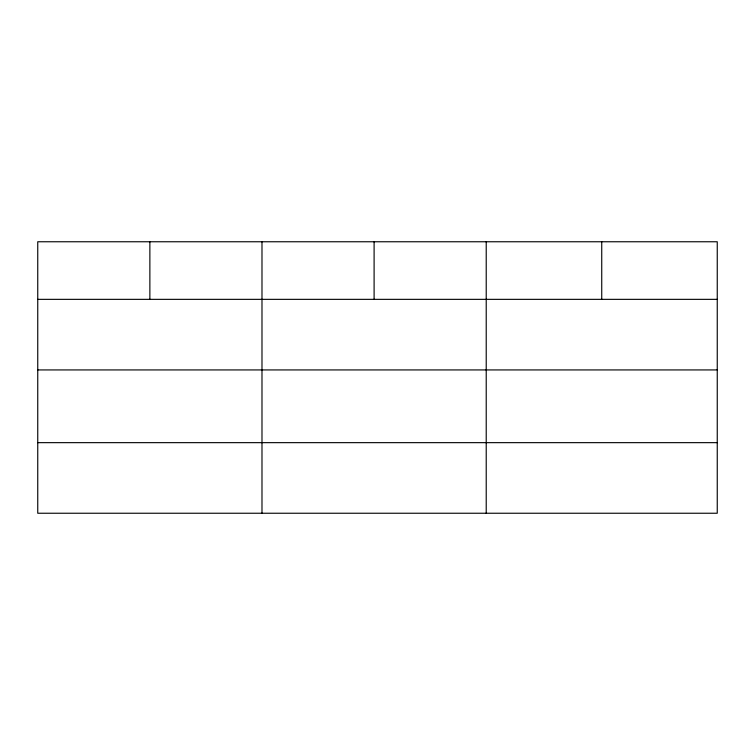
<?xml version="1.0" encoding="UTF-8"?>
<svg xmlns="http://www.w3.org/2000/svg" width="755" height="755" viewBox="0 0 755 755"><rect width="100%" height="100%" fill="white"/><g stroke="black" fill="none" stroke-linecap="round" stroke-linejoin="round"><path stroke-width="1.13" d="M717.25 369.931L717.25 241.76L37.75 241.76L37.75 513.24L717.25 513.24L717.25 369.931L37.75 369.931M37.75 299.348L717.25 299.348M37.75 442.656L717.25 442.656M601.735 241.76L601.735 299.348M486.22 241.76L486.22 513.24M374.102 241.76L374.102 299.348M261.985 241.76L261.985 513.24M149.868 241.76L149.868 299.348"/></g></svg>
